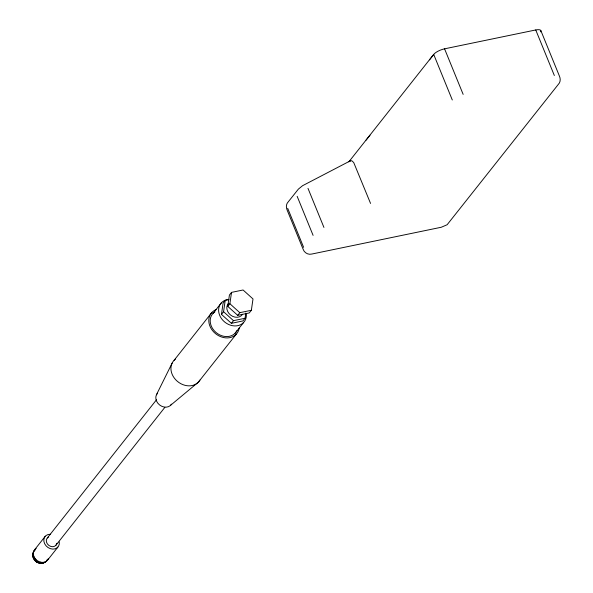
<?xml version="1.0" encoding="UTF-8"?>
<svg xmlns="http://www.w3.org/2000/svg" width="593" height="593" viewBox="0 0 593 593"><rect width="100%" height="100%" fill="white"/><g stroke="black" fill="none" stroke-linecap="round" stroke-linejoin="round"><path stroke-width="0.89" d="M245.806 313.037L245.05 318.271L242.945 320.939L231.389 323.326L221.471 314.379L223.109 303.038L225.214 300.377L228.765 299.635M221.471 314.379L223.568 311.718L225.214 300.377M227.779 306.388L229.417 295.047L231.522 292.386L243.078 289.992L253.003 298.946L251.358 310.287L249.26 312.948L237.697 315.335L227.779 306.388L229.884 303.727L231.522 292.386M33.319 552.824C32.748 559.088 40.265 564.536 45.95 561.564C40.613 566.285 31.511 560.904 32.785 553.936L34.765 549.555L45.283 536.235M33.794 551.053L32.785 553.936L32.904 556.768L33.571 557.642M33.267 553.617L33.245 552.231L34.765 549.555L36.166 548.429M156.426 394.805L172.096 363.183M33.371 554.737L32.837 555.782C33.697 560.429 38.597 563.965 43.282 563.009L44.216 562.246M33.942 556.671L33.393 558.421L33.964 558.962M35.002 558.487L34.305 559.977L36.914 562.134L38.775 563.076L40.235 562.112M36.477 560.066L35.691 561.289M174.09 360.299L211.96 312.363M213.065 313.363L221.478 302.712M47.388 537.903L156.493 399.786M348.825 161.859L433.698 54.415A8.917 2.891 -22.2 0 1 444.565 48.826L535.746 29.954A8.917 2.891 -22.2 0 1 540.646 31.852M366.096 140.126L369.988 135.197M429.525 59.834L433.416 54.904M55.764 545.456L164.869 407.347M231.389 323.326L233.494 320.665L245.05 318.271M237.697 315.335L239.802 312.674L251.358 310.287M57.869 547.117L47.351 560.437L44.949 562.357L42.177 563.187M235.11 333.251L243.523 322.599M236.207 334.244L198.344 382.181L170.74 405.167M38.263 561.304L36.914 562.134M42.266 562.431L40.517 563.35M34.179 550.786L35.528 549.704M349.462 161.326L351.701 160.681L353.71 162.526L370.558 203.436M350.611 160.688L302.556 185.713L298.368 189.13L288.228 201.879C286.026 204.014 285.967 207.424 287.145 210.092L303.082 249.142C304.239 252.744 308.123 255.057 311.807 254.041L441.288 227.252L447.122 224.74L558.361 84.339C560.555 82.212 560.615 78.795 559.436 76.134L540.846 30.569M34.69 560.207L35.543 560.059M229.884 303.727L239.802 312.674M223.568 311.718L233.494 320.665M535.746 29.954L554.344 75.519M444.565 48.826L463.155 94.383M433.698 54.415L452.296 99.972M307.997 188.374L323.934 227.43M297.16 196.32L313.097 235.377M287.694 208.306L303.631 247.355M236.926 330.627A14.862 12.201 38.3 0 1 215.985 332.436A14.862 12.201 38.3 0 1 214.933 311.829M246.28 313.452A14.862 12.201 38.3 0 1 234.91 325.935A14.862 12.201 38.3 0 1 218.928 313.008A14.862 12.201 38.3 0 1 228.913 299.398M239.238 327.929A16.345 13.417 38.3 0 1 215.585 333.689A16.345 13.417 38.3 0 1 216.445 309.487M199.93 380.076A16.345 13.417 38.3 0 1 177.307 381.284A16.345 13.417 38.3 0 1 175.409 359.128M171.525 404.159A8.917 7.324 38.3 0 1 159.643 404.989A8.917 7.324 38.3 0 1 157.516 393.233M56.809 543.277A5.648 4.633 38.3 0 1 48.93 545.493A5.648 4.633 38.3 0 1 48.359 537.162M59.263 541.935A8.324 6.834 38.3 0 1 52.784 549.111A8.324 6.834 38.3 0 1 43.889 541.424A8.324 6.834 38.3 0 1 50.368 534.241M242.53 314.283A8.917 7.324 38.3 0 1 230.647 315.113A8.917 7.324 38.3 0 1 228.52 303.357M47.24 559.822L46.298 561.267L48.322 558.932L47.24 559.822"/></g></svg>
